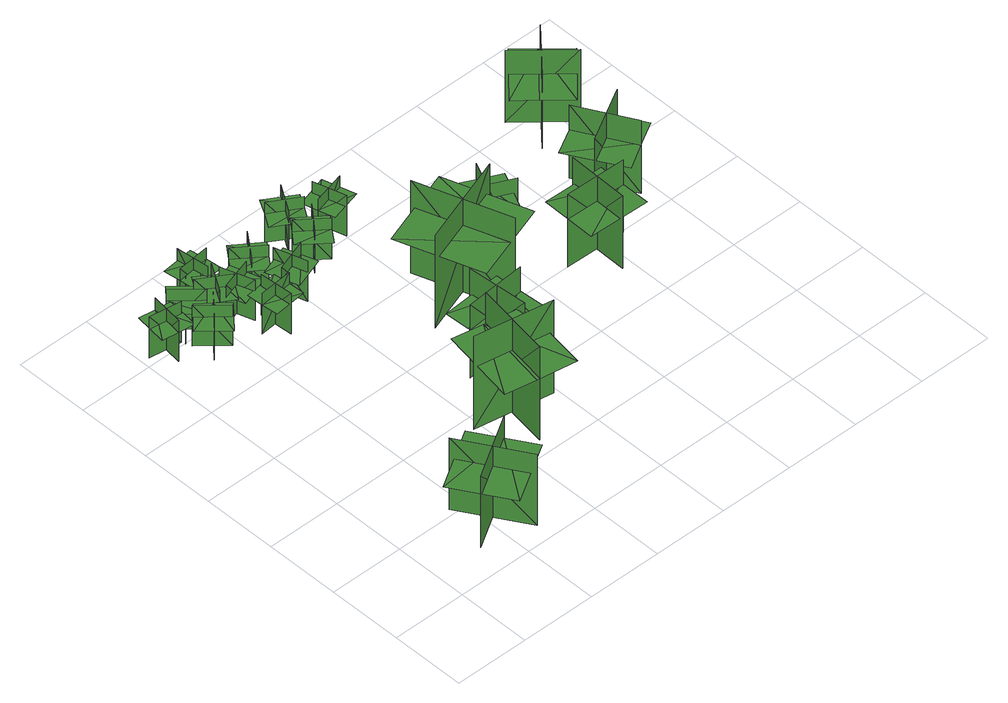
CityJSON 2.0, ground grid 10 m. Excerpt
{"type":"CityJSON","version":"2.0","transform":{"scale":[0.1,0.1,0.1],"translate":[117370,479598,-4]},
"CityObjects":{
"tree1":{"type":"SolitaryVegetationObject","geometry":[{"type":"MultiSurface","lod":"1","boundaries":[[[0,1,2]],[[0,2,3]],[[4,5,6]],[[4,6,7]],[[8,9,10]],[[8,10,11]],[[8,11,12]],[[8,12,13]]]}]},
"tree2":{"type":"SolitaryVegetationObject","geometry":[{"type":"MultiSurface","lod":"1","boundaries":[[[14,15,16]],[[14,16,17]],[[18,19,20]],[[18,20,21]],[[22,23,24]],[[22,24,25]],[[22,25,26]],[[22,26,27]]]}]},
"tree3":{"type":"SolitaryVegetationObject","geometry":[{"type":"MultiSurface","lod":"1","boundaries":[[[28,29,30]],[[28,30,31]],[[32,33,34]],[[32,34,35]],[[36,37,38]],[[36,38,39]],[[36,39,40]],[[36,40,41]]]}]},
"tree4":{"type":"SolitaryVegetationObject","geometry":[{"type":"MultiSurface","lod":"1","boundaries":[[[42,43,44]],[[42,44,45]],[[46,47,48]],[[46,48,49]],[[50,51,52]],[[50,52,53]],[[50,53,54]],[[50,54,55]]]}]},
"tree5":{"type":"SolitaryVegetationObject","geometry":[{"type":"MultiSurface","lod":"1","boundaries":[[[56,57,58]],[[56,58,59]],[[60,61,62]],[[60,62,63]],[[64,65,66]],[[64,66,67]],[[64,67,68]],[[64,68,69]]]}]},
"tree6":{"type":"SolitaryVegetationObject","geometry":[{"type":"MultiSurface","lod":"1","boundaries":[[[70,71,72]],[[70,72,73]],[[74,75,76]],[[74,76,77]],[[78,79,80]],[[78,80,81]],[[78,81,82]],[[78,82,83]]]}]},
"tree7":{"type":"SolitaryVegetationObject","geometry":[{"type":"MultiSurface","lod":"1","boundaries":[[[84,85,86]],[[84,86,87]],[[88,89,90]],[[88,90,91]],[[92,93,94]],[[92,94,95]],[[92,95,96]],[[92,96,97]]]}]},
"tree8":{"type":"SolitaryVegetationObject","geometry":[{"type":"MultiSurface","lod":"1","boundaries":[[[98,99,100]],[[98,100,101]],[[102,103,104]],[[102,104,105]],[[106,107,108]],[[106,108,109]],[[106,109,110]],[[106,110,111]]]}]},
"tree9":{"type":"SolitaryVegetationObject","geometry":[{"type":"MultiSurface","lod":"1","boundaries":[[[112,113,114]],[[112,114,115]],[[116,117,118]],[[116,118,119]],[[120,121,122]],[[120,122,123]],[[120,121,124]],[[120,124,125]]]}]},
"tree10":{"type":"SolitaryVegetationObject","geometry":[{"type":"MultiSurface","lod":"1","boundaries":[[[126,127,128]],[[126,128,129]],[[130,131,132]],[[130,132,133]],[[134,135,136]],[[134,136,137]],[[134,137,138]],[[134,138,139]]]}]},
"tree11":{"type":"SolitaryVegetationObject","geometry":[{"type":"MultiSurface","lod":"1","boundaries":[[[140,141,142]],[[140,142,143]],[[144,145,146]],[[144,146,147]],[[148,149,150]],[[148,150,151]],[[148,151,152]],[[148,152,153]]]}]},
"tree12":{"type":"SolitaryVegetationObject","geometry":[{"type":"MultiSurface","lod":"1","boundaries":[[[154,155,156]],[[154,156,157]],[[158,159,160]],[[158,160,161]],[[162,163,164]],[[162,164,165]],[[162,163,166]],[[162,166,167]]]}]},
"tree13":{"type":"SolitaryVegetationObject","geometry":[{"type":"MultiSurface","lod":"1","boundaries":[[[168,169,170]],[[168,170,171]],[[172,173,174]],[[172,174,175]],[[176,177,178]],[[176,178,179]],[[176,179,180]],[[176,180,181]]]}]},
"tree14":{"type":"SolitaryVegetationObject","geometry":[{"type":"MultiSurface","lod":"1","boundaries":[[[182,183,184]],[[182,184,185]],[[186,187,188]],[[186,188,189]],[[190,191,192]],[[190,192,193]],[[190,193,194]],[[190,194,195]]]}]},
"tree15":{"type":"SolitaryVegetationObject","geometry":[{"type":"MultiSurface","lod":"1","boundaries":[[[196,197,198]],[[196,198,199]],[[200,201,202]],[[200,202,203]],[[204,205,206]],[[204,206,207]],[[204,207,208]],[[204,208,209]]]}]},
"tree16":{"type":"SolitaryVegetationObject","geometry":[{"type":"MultiSurface","lod":"1","boundaries":[[[210,211,212]],[[210,212,213]],[[214,215,216]],[[214,216,217]],[[218,219,220]],[[218,220,221]],[[218,221,222]],[[218,222,223]]]}]},
"tree17":{"type":"SolitaryVegetationObject","geometry":[{"type":"MultiSurface","lod":"1","boundaries":[[[224,225,226]],[[224,226,227]],[[228,229,230]],[[228,230,231]],[[232,233,234]],[[232,234,235]],[[232,235,236]],[[232,236,237]]]}]},
"tree18":{"type":"SolitaryVegetationObject","geometry":[{"type":"MultiSurface","lod":"1","boundaries":[[[238,239,240]],[[238,240,241]],[[242,243,244]],[[242,244,245]],[[246,247,248]],[[246,248,249]],[[246,247,250]],[[246,250,251]]]}]},
"tree19":{"type":"SolitaryVegetationObject","geometry":[{"type":"MultiSurface","lod":"1","boundaries":[[[252,253,254]],[[252,254,255]],[[256,257,258]],[[256,258,259]],[[260,261,262]],[[260,262,263]],[[260,261,264]],[[260,264,265]]]}]},
"tree20":{"type":"SolitaryVegetationObject","geometry":[{"type":"MultiSurface","lod":"1","boundaries":[[[266,267,268]],[[266,268,269]],[[270,271,272]],[[270,272,273]],[[274,275,276]],[[274,276,277]],[[274,275,278]],[[274,278,279]]]}]}
},
"vertices":[
[134,22,5],[82,107,5],[82,107,113],[134,22,113],[150,91,5],[65,39,5],[65,39,113],[150,91,113],[147,89,83],[124,126,83],[45,78,83],[68,41,83],[91,4,83],[170,52,83],
[48,499,10],[5,505,10],[5,505,72],[48,499,72],[31,523,10],[25,479,10],[25,479,72],[31,523,72],[31,523,54],[9,526,54],[3,482,54],[25,479,54],[47,476,54],[52,520,54],
[85,456,11],[52,486,11],[52,486,72],[85,456,72],[84,486,11],[54,453,11],[54,453,72],[84,486,72],[84,486,55],[67,500,55],[37,468,55],[54,453,55],[70,438,55],[100,471,55],
[80,526,10],[50,494,10],[50,494,71],[80,526,71],[50,525,10],[83,495,10],[83,495,71],[50,525,71],[50,525,54],[35,509,54],[68,479,54],[83,495,54],[98,511,54],[65,542,54],
[121,492,10],[83,516,10],[83,516,71],[121,492,71],[114,521,10],[91,483,10],[91,483,71],[114,521,71],[114,521,54],[96,533,54],[72,495,54],[91,483,54],[109,472,54],[133,509,54],
[109,521,8],[104,565,8],[104,565,70],[109,521,70],[128,544,8],[84,539,8],[84,539,70],[128,544,70],[128,544,53],[125,566,53],[81,561,53],[84,539,53],[86,517,53],[130,522,53],
[144,497,10],[102,484,10],[102,484,71],[144,497,71],[117,511,10],[131,469,10],[131,469,71],[117,511,71],[117,511,54],[96,504,54],[110,462,54],[131,469,54],[152,476,54],[139,518,54],
[141,470,11],[144,425,11],[144,425,72],[141,470,72],[121,447,11],[166,451,11],[166,451,72],[121,447,72],[121,447,55],[123,425,55],[167,429,55],[166,451,55],[164,473,55],[120,469,55],
[247,223,5],[230,119,5],[230,119,146],[247,223,146],[189,181,5],[293,163,5],[293,163,146],[189,181,146],[244,223,99],[226,119,99],[279,110,99],[296,214,99],[184,126,99],[202,231,99],
[152,496,9],[179,532,9],[179,532,70],[152,496,70],[181,500,9],[146,527,9],[146,527,70],[181,500,70],[181,500,53],[195,518,53],[159,544,53],[146,527,53],[133,509,53],[168,483,53],
[194,451,10],[181,493,10],[181,493,71],[194,451,71],[208,477,10],[166,463,10],[166,463,71],[208,477,71],[208,477,54],[201,498,54],[159,484,54],[166,463,54],[173,442,54],[215,456,54],
[324,249,6],[242,243,6],[242,243,116],[324,249,116],[282,286,6],[288,204,6],[288,204,116],[282,286,116],[324,252,79],[242,246,79],[245,205,79],[327,211,79],[240,279,79],[322,285,79],
[232,480,8],[260,515,8],[260,515,70],[232,480,70],[261,484,8],[227,511,8],[227,511,70],[261,484,70],[261,484,53],[275,501,53],[240,528,53],[227,511,53],[213,494,53],[248,466,53],
[235,525,7],[258,562,7],[258,562,68],[235,525,68],[264,531,7],[226,554,7],[226,554,68],[264,531,68],[264,531,51],[275,550,51],[237,573,51],[226,554,51],[214,535,51],[252,512,51],
[269,327,6],[391,369,6],[391,369,146],[269,327,146],[352,287,6],[310,409,6],[310,409,146],[352,287,146],[350,292,107],[403,310,107],[365,422,107],[312,404,107],[258,386,107],[297,274,107],
[287,542,7],[299,500,7],[299,500,68],[287,542,68],[272,517,7],[315,528,7],[315,528,68],[272,517,68],[272,517,51],[278,496,51],[321,507,51],[315,528,51],[309,550,51],[266,538,51],
[443,379,7],[379,410,7],[379,410,84],[443,379,84],[426,427,7],[395,362,7],[395,362,84],[426,427,84],[424,424,63],[396,438,63],[368,378,63],[396,365,63],[424,351,63],[453,410,63],
[525,297,4],[443,299,4],[443,299,114],[525,297,114],[487,338,4],[485,256,4],[485,256,114],[487,338,114],[525,300,77],[443,302,77],[442,261,77],[525,259,77],[444,335,77],[526,333,77],
[583,330,3],[543,402,3],[543,402,113],[583,330,113],[598,384,3],[526,344,3],[526,344,113],[598,384,113],[586,332,76],[545,403,76],[509,383,76],[550,311,76],[574,420,76],[615,348,76],
[608,517,4],[553,456,4],[553,456,113],[608,517,113],[552,514,4],[613,458,4],[613,458,113],[552,514,113],[606,518,77],[551,458,77],[581,430,77],[637,490,77],[526,480,77],[582,541,77]
]}
